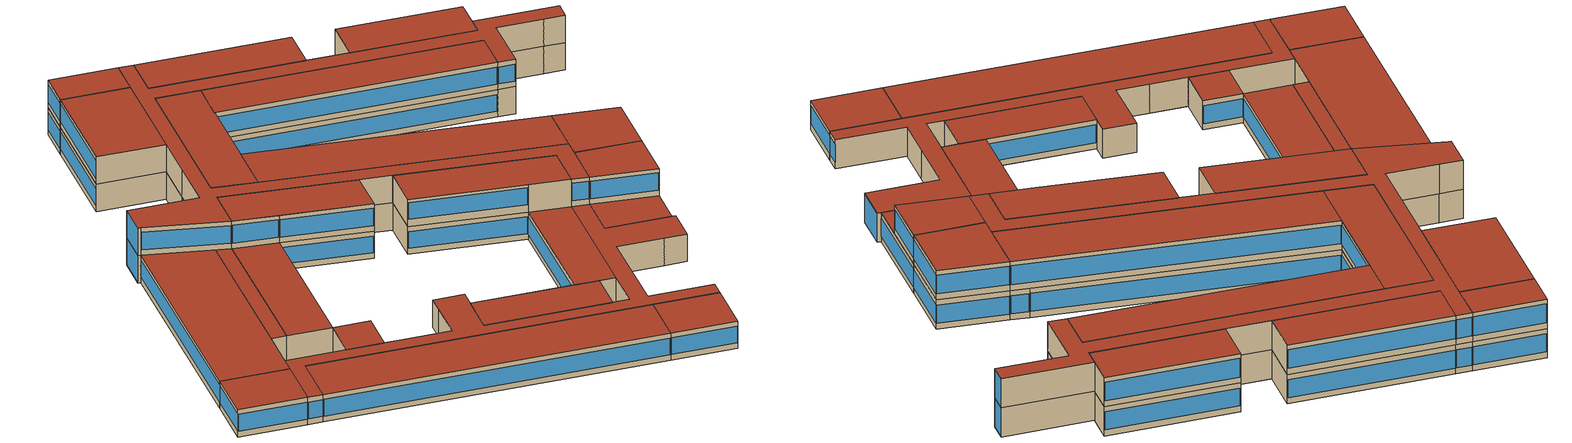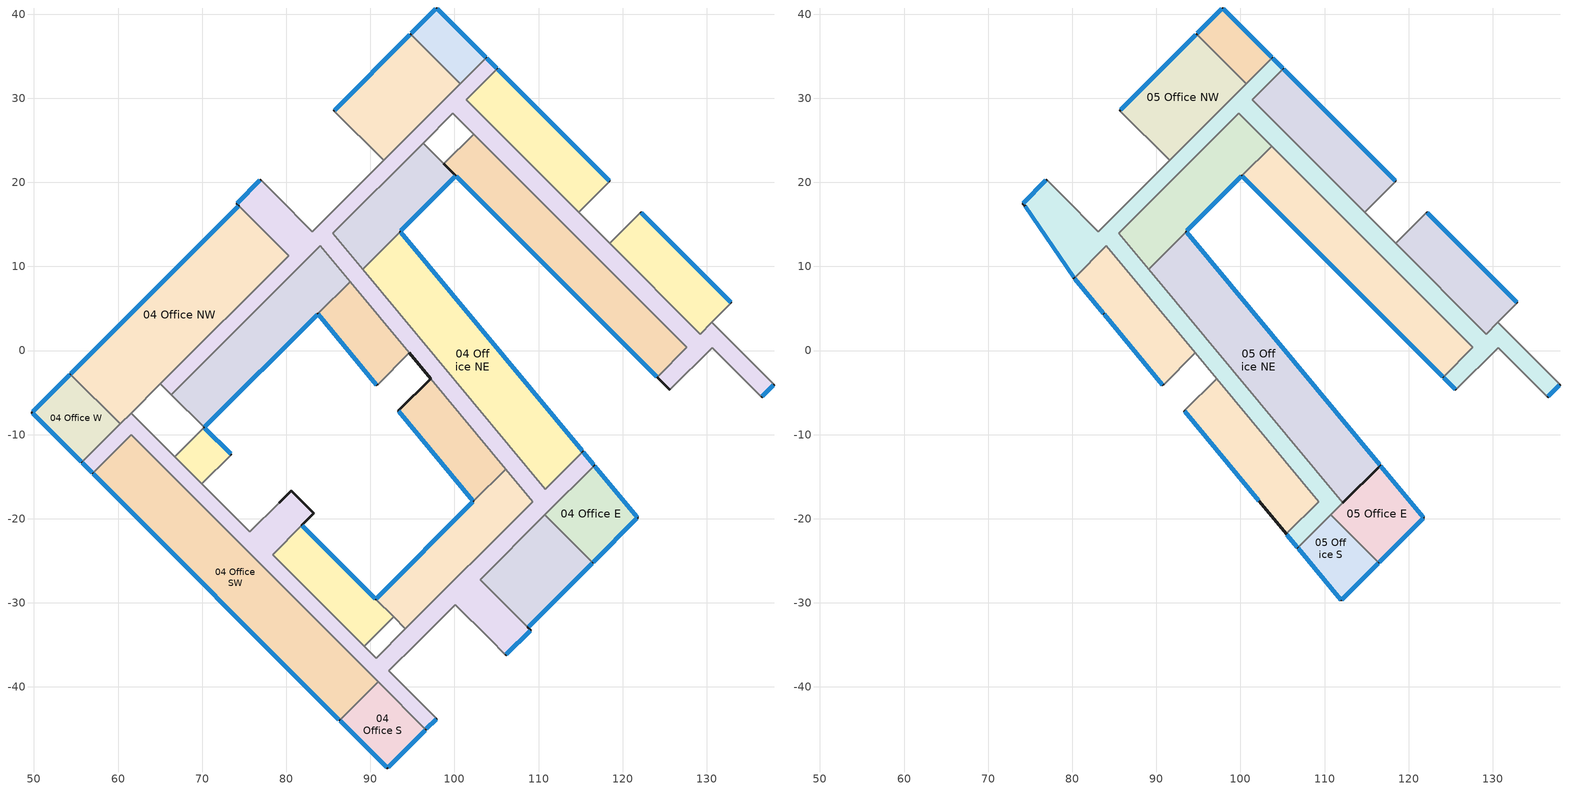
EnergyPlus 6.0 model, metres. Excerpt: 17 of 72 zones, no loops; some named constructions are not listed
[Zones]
04 Office W
 floor to 03 Office W (Thermally Activated Slab - Floor): 60.25,-8.72 55.68,-13.29 49.76,-7.37 54.33,-2.81 z17.15
 wall outside (Exterior Wall - AW2): 54.33,-2.81 49.76,-7.37 55.68,-13.29 z17.15:20.8
 wall to 04 Office NW (EB_Interior Wall): 60.25,-8.72 54.33,-2.81 z17.15:20.8
 wall to 04 Corridor (EB_Interior Wall): 55.68,-13.29 60.25,-8.72 z17.15:20.8
 window (Exterior Window): 54.26,-2.88 49.84,-7.3 / 49.84,-7.44 55.61,-13.22 z17.9:20.15
 roof outside (TAS - 04 Roof): 54.33,-2.81 49.76,-7.37 55.68,-13.29 60.25,-8.72 z20.8
04 Office SW
 floor to 03 Office SW (Thermally Activated Slab - Floor): 90.91,-39.39 86.34,-43.95 57,-14.61 61.56,-10.04 z17.15; 87.59,8.21 94.64,-0.28 90.79,-4.12 83.75,4.37 z17.15; 97.16,-3.32 106.1,-14.09 102.26,-17.94 93.32,-7.16 z17.15; 127.64,0.37 124.1,-3.17 98.74,22.19 102.28,25.73 z17.15
 wall outside (Exterior Wall - AW2): 57,-14.61 86.34,-43.95 / 97.16,-3.32 93.32,-7.16 102.26,-17.94 / 83.75,4.37 90.79,-4.12 / 98.74,22.19 124.1,-3.17 z17.15:20.8
 wall to 04 Corridor (EB_Interior Wall): 90.91,-39.39 61.56,-10.04 57,-14.61 / 106.1,-14.09 97.16,-3.32 / 94.64,-0.28 87.59,8.21 / 124.1,-3.17 127.64,0.37 102.28,25.73 z17.15:20.8
 wall to 04 Office S (EB_Interior Wall): 86.34,-43.95 90.91,-39.39 z17.15:20.8
 wall to 04 Office NW (EB_Interior Wall): 102.26,-17.94 106.1,-14.09 z17.15:20.8
 wall to 04 Office SE (EB_Interior Wall): 87.59,8.21 83.75,4.37 z17.15:20.8
 wall to 03 ServerRoom (EB_Interior Wall): 90.79,-4.12 94.64,-0.28 z17.15:20.8
 wall to 00 CopyRoom (EB_Interior Wall): 102.28,25.73 98.74,22.19 z17.15:20.8
 window (Exterior Window): 83.81,4.29 90.73,-4.04 / 93.38,-7.24 102.19,-17.86 / 100.23,20.71 124.03,-3.09 z17.9:20.15; 57.07,-14.68,20.18 57.07,-14.68,17.9 86.27,-43.88,17.9 86.27,-43.88,20.15
 roof outside (TAS - 04 Roof): 61.56,-10.04 57,-14.61 86.34,-43.95 90.91,-39.39 z20.8
04 Office SE
 floor to 03 Office SE (Thermally Activated Slab - Floor): 110.77,-19.53 116.45,-25.21 108.75,-32.92 103.06,-27.24 z17.15; 84.06,12.46 87.59,8.21 70.23,-9.15 66.34,-5.26 z17.15; 96.27,24.67 100.16,20.78 89.08,9.7 85.55,13.95 z17.15
 wall outside (Exterior Wall - AW2): 108.75,-32.92 116.45,-25.21 / 70.23,-9.15 83.75,4.37 / 93.54,14.15 100.16,20.78 98.74,22.19 z17.15:20.8
 wall to 04 Corridor (EB_Interior Wall): 110.77,-19.53 103.06,-27.24 108.75,-32.92 / 87.59,8.21 84.06,12.46 66.34,-5.26 / 96.27,24.67 85.55,13.95 89.08,9.7 z17.15:20.8
 wall to 04 Office E (EB_Interior Wall): 116.45,-25.21 110.77,-19.53 z17.15:20.8
 wall to 00 Storage (EB_Interior Wall): 66.34,-5.26 70.23,-9.15 z17.15:20.8
 wall to 04 Office NE (EB_Interior Wall): 89.08,9.7 93.54,14.15 z17.15:20.8
 wall to 00 CopyRoom (EB_Interior Wall): 98.74,22.19 96.27,24.67 z17.15:20.8
 window (Exterior Window): 108.82,-32.85 116.38,-25.29 / 70.3,-9.08 83.67,4.29 / 93.61,14.23 100.09,20.71 z17.9:20.15
 roof outside (TAS - 04 Roof): 103.06,-27.24 108.75,-32.92 111.99,-29.68 106.84,-23.46 z20.8; 66.34,-5.26 70.23,-9.15 83.75,4.37 80.22,8.62 z20.8
04 Office NW
 floor to 03 Office NW (Thermally Activated Slab - Floor): 80.27,11.3 60.25,-8.72 54.33,-2.81 74.36,17.22 z17.15; 94.78,37.64 100.69,31.72 91.59,22.61 85.67,28.53 z17.15; 106.1,-14.09 109.31,-17.96 94.18,-33.09 90.64,-29.55 z17.15
 wall outside (Exterior Wall - AW2): 74.36,17.22 54.33,-2.81 / 94.78,37.64 85.67,28.53 / 102.26,-17.94 90.64,-29.55 z17.15:20.8
 wall to 04 Corridor (EB_Interior Wall): 65.03,-3.94 80.27,11.3 74.36,17.22 / 60.25,-8.72 61.54,-7.43 / 91.59,22.61 100.69,31.72 / 94.18,-33.09 109.31,-17.96 106.1,-14.09 z17.15:20.8
 wall to 00 Storage (EB_Interior Wall): 61.54,-7.43 65.03,-3.94 / 92.76,-31.68 94.18,-33.09 z17.15:20.8
 wall to 04 Office N (EB_Interior Wall): 100.69,31.72 94.78,37.64 z17.15:20.8
 wall to 00 TeaKitchen (EB_Interior Wall): 85.67,28.53 91.59,22.61 z17.15:20.8
 wall to 04 Office NE (EB_Interior Wall): 90.64,-29.55 92.76,-31.68 z17.15:20.8
 window (Exterior Window): 74.29,17.15 54.4,-2.74 / 94.71,37.57 85.74,28.6 / 102.19,-18.01 90.71,-29.48 z17.9:20.15
 roof outside (TAS - 04 Roof): 74.36,17.22 54.33,-2.81 60.25,-8.72 79.15,10.18 z20.8; 90.64,-29.55 94.18,-33.09 105.47,-21.8 102.26,-17.94 z20.8
04 Office E
 floor to 03 Office E (Thermally Activated Slab - Floor): 116.63,-13.67 121.78,-19.89 116.45,-25.21 110.77,-19.53 z17.15
 wall outside (Exterior Wall - AW2): 116.45,-25.21 121.78,-19.89 116.63,-13.67 z17.15:20.8
 wall to 04 Corridor (EB_Interior Wall): 116.63,-13.67 110.77,-19.53 z17.15:20.8
 window (Exterior Window): 116.52,-25.14 121.71,-19.96 / 121.72,-19.81 116.68,-13.73 z17.9:20.15
04 Office N
 floor to 03 Office N (Thermally Activated Slab - Floor): 103.79,34.82 100.69,31.72 94.78,37.64 97.87,40.74 z17.15
 wall outside (Exterior Wall - AW2): 103.79,34.82 97.87,40.74 94.78,37.64 z17.15:20.8
 wall to 04 Corridor (EB_Interior Wall): 100.69,31.72 103.79,34.82 z17.15:20.8
 window (Exterior Window): 103.72,34.89 97.94,40.67 / 97.8,40.67 94.85,37.71 z17.9:20.15
04 Office S
 floor to 03 Office S (Thermally Activated Slab - Floor): 90.91,-39.39 96.6,-45.07 92.03,-49.64 86.34,-43.95 z17.15
 wall outside (Exterior Wall - AW2): 86.34,-43.95 92.03,-49.64 96.6,-45.07 z17.15:20.8
 wall to 04 Corridor (EB_Interior Wall): 96.6,-45.07 90.91,-39.39 z17.15:20.8
 window (Exterior Window): 86.41,-44.02 91.96,-49.57 / 92.1,-49.57 96.53,-45.14 z17.92:20.17
 roof outside (TAS - 04 Roof): 90.91,-39.39 86.34,-43.95 92.03,-49.64 96.6,-45.07 z20.8
04 Corridor
 floor to 03 Corridor (NC Interior Floor): 130.61,3.34 138,-4.05 136.52,-5.53 130.64,0.35 125.62,-4.68 124.1,-3.17 127.64,0.37 99.8,28.2 85.55,13.95 110.8,-16.47 115.25,-12.01 116.63,-13.67 103.06,-27.24 109.06,-33.24 106.09,-36.21 100.09,-30.21 92.21,-38.09 97.89,-43.78 96.6,-45.07 61.56,-10.04 57,-14.61 55.68,-13.29 61.54,-7.43 75.69,-21.57 80.59,-16.67 83.27,-19.36 78.37,-24.26 90.69,-36.58 109.31,-17.96 84.06,12.46 66.34,-5.26 65.03,-3.94 80.27,11.3 74.11,17.47 76.94,20.3 83.11,14.13 103.79,34.82 105.11,33.5 101.4,29.8 129.23,1.97 z17.15
 wall outside (Exterior Wall - AW2): 106.09,-36.21 109.06,-33.24 108.75,-32.92 / 94.64,-0.28 97.16,-3.32 / 124.1,-3.17 125.62,-4.68 / 105.11,33.5 103.79,34.82 / 96.6,-45.07 97.89,-43.78 / 81.86,-20.77 83.27,-19.36 80.59,-16.67 79.17,-18.08 / 116.63,-13.67 115.25,-12.01 / 136.52,-5.53 138,-4.05 / 76.94,20.3 74.11,17.47 74.36,17.22 / 55.68,-13.29 57,-14.61 z17.15:20.8
 wall to 00 Storage (EB_Interior Wall): 66.75,-12.63 61.54,-7.43 / 65.03,-3.94 66.34,-5.26 / 94.18,-33.09 90.69,-36.58 89.28,-35.16 z17.15:20.8
 wall to 00 Stairs (EB_Interior Wall): 134.67,-3.68 136.52,-5.53 / 78.84,18.4 76.94,20.3 / 104.12,-34.24 106.09,-36.21 / 79.17,-18.08 75.69,-21.57 73,-18.88 z17.15:20.8
 wall to 03 ServerRoom (EB_Interior Wall): 73,-18.88 69.97,-15.85 / 118.44,12.76 114.77,16.44 z17.15:20.8
 wall to 00 WC (EB_Interior Wall): 125.62,-4.68 130.64,0.35 134.67,-3.68 / 87.61,18.64 83.11,14.13 78.84,18.4 / 95.55,-34.75 100.09,-30.21 104.12,-34.24 z17.15:20.8
 wall to 04 Office NE (EB_Interior Wall): 89.28,-35.16 78.37,-24.26 81.86,-20.77 / 69.97,-15.85 66.75,-12.63 / 130.61,3.34 129.23,1.97 118.44,12.76 / 115.25,-12.01 110.8,-16.47 89.08,9.7 / 114.77,16.44 101.4,29.8 105.11,33.5 z17.15:20.8
 wall to 00 CopyRoom (EB_Interior Wall): 96.27,24.67 99.8,28.2 102.28,25.73 z17.15:20.8
 wall to 00 TeaKitchen (EB_Interior Wall): 138,-4.05 130.61,3.34 / 91.59,22.61 87.61,18.64 / 97.89,-43.78 92.21,-38.09 95.55,-34.75 z17.15:20.8
 window (Stairs Window): 76.87,20.23 74.18,17.54 / 106.16,-36.14 108.99,-33.31 / 136.59,-5.46 137.93,-4.12 z17.25:20.7
 window (Exterior Window): 55.75,-13.36 56.93,-14.54 / 96.67,-45 97.82,-43.85 / 116.57,-13.59 115.32,-12.09 / 105.04,33.57 103.86,34.75 z17.9:20.15
 roof outside (NC Roof): 55.68,-13.29 57,-14.61 61.56,-10.04 96.6,-45.07 97.89,-43.78 92.21,-38.09 100.09,-30.21 106.09,-36.21 109.06,-33.24 103.06,-27.24 106.84,-23.46 105.47,-21.8 90.69,-36.58 78.37,-24.26 83.27,-19.36 80.59,-16.67 75.69,-21.57 61.54,-7.43 z20.8; 65.03,-3.94 66.34,-5.26 80.22,8.62 79.15,10.18 z20.8
04 Office NE
 floor to 03 Office NE (Thermally Activated Slab - Floor): 122.15,16.46 132.94,5.67 129.23,1.97 118.44,12.76 z17.15; 105.11,33.5 118.47,20.14 114.77,16.44 101.4,29.8 z17.15; 93.54,14.15 115.25,-12.01 110.8,-16.47 89.08,9.7 z17.15; 92.76,-31.68 89.28,-35.16 78.37,-24.26 81.86,-20.77 z17.15; 70.23,-9.15 73.45,-12.36 69.97,-15.85 66.75,-12.63 z17.15
 wall outside (Exterior Wall - AW2): 132.94,5.67 122.15,16.46 / 118.47,20.14 105.11,33.5 / 115.25,-12.01 93.54,14.15 / 90.64,-29.55 81.86,-20.77 / 73.45,-12.36 70.23,-9.15 z17.15:20.8
 wall to 03 ServerRoom (EB_Interior Wall): 122.15,16.46 118.44,12.76 / 114.77,16.44 118.47,20.14 / 69.97,-15.85 73.45,-12.36 z17.15:20.8
 wall to 00 TeaKitchen (EB_Interior Wall): 130.61,3.34 132.94,5.67 z17.15:20.8
 wall to 00 Storage (EB_Interior Wall): 89.28,-35.16 92.76,-31.68 / 70.23,-9.15 66.75,-12.63 z17.15:20.8
 window (Exterior Window): 132.87,5.74 122.22,16.39 z17.92:20.17; 118.4,20.21 105.18,33.43 / 115.19,-11.93 93.6,14.08 / 90.57,-29.48 81.93,-20.84 / 73.38,-12.29 70.3,-9.22 z17.9:20.15
 roof outside (TAS - 04 Roof): 78.37,-24.26 89.28,-35.16 92.76,-31.68 81.86,-20.77 z20.8; 70.23,-9.15 66.75,-12.63 69.97,-15.85 73.45,-12.36 z20.8
05 Corridor
 floor to 04 Office NW (Thermally Activated Slab - Floor): 80.27,11.3 79.15,10.18 74.36,17.22 z20.8
 floor to 04 Corridor (NC Interior Floor): 130.61,3.34 138,-4.05 136.52,-5.53 130.64,0.35 125.62,-4.68 124.1,-3.17 127.64,0.37 99.8,28.2 85.55,13.95 112.17,-18.12 106.84,-23.46 105.47,-21.8 109.31,-17.96 84.06,12.46 80.22,8.62 79.15,10.18 80.27,11.3 74.11,17.47 76.94,20.3 83.11,14.13 103.79,34.82 105.11,33.5 101.4,29.8 129.23,1.97 z20.8
 wall outside (Exterior Wall - AW2): 124.1,-3.17 125.62,-4.68 / 136.52,-5.53 138,-4.05 / 105.11,33.5 103.79,34.82 / 76.94,20.3 74.11,17.47 74.36,17.22 80.22,8.62 / 105.47,-21.8 106.84,-23.46 z20.8:24.45
 wall to 05 Office SE (EB_Interior Wall): 89.08,9.7 85.55,13.95 99.8,28.2 103.69,24.31 z20.8:24.45
 wall to 05 Office SW (EB_Interior Wall): 80.22,8.62 84.06,12.46 94.64,-0.28 / 103.69,24.31 127.64,0.37 124.1,-3.17 / 97.16,-3.32 109.31,-17.96 105.47,-21.8 z20.8:24.45
 wall to 00 WC (EB_Interior Wall): 87.61,18.64 83.11,14.13 78.84,18.4 / 125.62,-4.68 130.64,0.35 134.67,-3.68 z20.8:24.45
 wall to 05 Office NE (EB_Interior Wall): 130.61,3.34 129.23,1.97 118.44,12.76 / 112.17,-18.12 89.08,9.7 / 114.77,16.44 101.4,29.8 105.11,33.5 z20.8:24.45
 wall to 00 Stairs (EB_Interior Wall): 134.67,-3.68 136.52,-5.53 / 78.84,18.4 76.94,20.3 z20.8:24.45
 wall to 00 TeaKitchen (EB_Interior Wall): 138,-4.05 130.61,3.34 / 91.59,22.61 87.61,18.64 z20.8:24.45
 wall to 05 Office E (EB_Interior Wall): 110.77,-19.53 112.17,-18.12 z20.8:24.45
 wall to 05 Office N (EB_Interior Wall): 103.79,34.82 100.69,31.72 z20.8:24.45
 wall to 05 Office NW (EB_Interior Wall): 100.69,31.72 91.59,22.61 z20.8:24.45
 wall to 03 ServerRoom (EB_Interior Wall): 118.44,12.76 114.77,16.44 / 94.64,-0.28 97.16,-3.32 z20.8:24.45
 wall to 05 Office S (EB_Interior Wall): 106.84,-23.46 110.77,-19.53 z20.8:24.45
 window (Exterior Window): 74.41,17.14 80.16,8.7 / 105.53,-21.88 106.77,-23.38 / 105.04,33.57 103.86,34.75 z21.55:23.9; 124.17,-3.24 125.54,-4.61 z21.55:23.8
 window (Stairs Window): 136.59,-5.46 137.93,-4.12 z20.9:24.3; 76.87,20.23 74.18,17.53 z20.9:24.35
 roof outside (NC Roof): 76.94,20.3 74.11,17.47 74.36,17.22 80.22,8.62 84.06,12.46 109.31,-17.96 105.47,-21.8 106.84,-23.46 112.17,-18.12 85.55,13.95 99.8,28.2 127.64,0.37 124.1,-3.17 125.62,-4.68 130.64,0.35 136.52,-5.53 138,-4.05 130.61,3.34 129.23,1.97 101.4,29.8 105.11,33.5 103.79,34.82 83.11,14.13 z24.45
05 Office NW
 floor to 04 Office NW (Thermally Activated Slab - Floor): 94.78,37.64 100.69,31.72 91.59,22.61 85.67,28.53 z20.8
 wall outside (Exterior Wall - AW2): 94.78,37.64 85.67,28.53 z20.8:24.45
 wall to 05 Office N (EB_Interior Wall): 100.69,31.72 94.78,37.64 z20.8:24.45
 wall to 00 TeaKitchen (EB_Interior Wall): 85.67,28.53 91.59,22.61 z20.8:24.45
 window (Exterior Window): 94.71,37.57 85.75,28.61 z21.55:23.9
 roof outside (05 Chilled Ceilings): 94.78,37.64 85.67,28.53 91.59,22.61 100.69,31.72 z24.45
05 Office N
 floor to 04 Office N (Thermally Activated Slab - Floor): 103.79,34.82 100.69,31.72 94.78,37.64 97.87,40.74 z20.8
 wall outside (Exterior Wall - AW2): 103.79,34.82 97.87,40.74 94.78,37.64 z20.8:24.45
 window (Exterior Window): 103.72,34.89 97.94,40.67 / 97.8,40.67 94.85,37.71 z21.55:23.9
 roof outside (05 Chilled Ceilings): 97.87,40.74 94.78,37.64 100.69,31.72 103.79,34.82 z24.45
05 Office NE
 floor to 04 Office NE (Thermally Activated Slab - Floor): 122.15,16.46 132.94,5.67 129.23,1.97 118.44,12.76 z20.8; 105.11,33.5 118.47,20.14 114.77,16.44 101.4,29.8 z20.8; 93.54,14.15 115.25,-12.01 110.8,-16.47 89.08,9.7 z20.8
 floor to 04 Corridor (Thermally Activated Slab - Floor): 115.25,-12.01 116.63,-13.67 112.17,-18.12 110.8,-16.47 z20.8
 wall outside (Exterior Wall - AW2): 132.94,5.67 122.15,16.46 / 118.47,20.14 105.11,33.5 / 112.17,-18.12 116.63,-13.67 93.54,14.15 z20.8:24.45
 wall to 03 ServerRoom (EB_Interior Wall): 122.15,16.46 118.44,12.76 / 114.77,16.44 118.47,20.14 z20.8:24.45
 wall to 00 TeaKitchen (EB_Interior Wall): 130.61,3.34 132.94,5.67 z20.8:24.45
 wall to 05 Office SE (EB_Interior Wall): 93.54,14.15 89.08,9.7 z20.8:24.45
 window (Exterior Window): 132.87,5.74 122.22,16.39 / 118.4,20.21 105.18,33.43 / 116.57,-13.59 93.6,14.08 z21.55:23.9
 roof outside (05 Chilled Ceilings): 118.44,12.76 129.23,1.97 132.94,5.67 122.15,16.46 z24.45; 105.11,33.5 101.4,29.8 114.77,16.44 118.47,20.14 z24.45; 93.54,14.15 89.08,9.7 112.17,-18.12 116.63,-13.67 z24.45
05 Office SW
 floor to 04 Office SW (Thermally Activated Slab - Floor): 127.64,0.37 124.1,-3.17 100.16,20.78 103.69,24.31 z20.8; 87.59,8.21 94.64,-0.28 90.79,-4.12 83.75,4.37 z20.8; 97.16,-3.32 106.1,-14.09 102.26,-17.94 93.32,-7.16 z20.8
 floor to 04 Office SE (Thermally Activated Slab - Floor): 84.06,12.46 87.59,8.21 83.75,4.37 80.22,8.62 z20.8
 floor to 04 Office NW (Thermally Activated Slab - Floor): 106.1,-14.09 109.31,-17.96 105.47,-21.8 102.26,-17.94 z20.8
 wall outside (Exterior Wall - AW2): 100.16,20.78 124.1,-3.17 / 80.22,8.62 83.75,4.37 90.79,-4.12 / 93.32,-7.16 102.26,-17.94 105.47,-21.8 z20.8:24.45
 wall to 05 Office SE (EB_Interior Wall): 103.69,24.31 100.16,20.78 z20.8:24.45
 wall to 03 ServerRoom (EB_Interior Wall): 90.79,-4.12 94.64,-0.28 / 97.16,-3.32 93.32,-7.16 z20.8:24.45
 window (Exterior Window): 100.23,20.71 124.03,-3.09 z21.55:23.8; 80.28,8.54 83.68,4.45 / 83.81,4.29 90.73,-4.04 z21.55:23.9; 93.38,-7.24 102.19,-17.86 z21.78:24.03
 roof outside (05 Chilled Ceilings): 103.69,24.31 100.16,20.78 124.1,-3.17 127.64,0.37 z24.45; 80.22,8.62 90.79,-4.12 94.64,-0.28 84.06,12.46 z24.45; 93.32,-7.16 102.26,-17.94 105.47,-21.8 109.31,-17.96 97.16,-3.32 z24.45
05 Office SE
 floor to 04 Office SE (Thermally Activated Slab - Floor): 96.27,24.67 100.16,20.78 89.08,9.7 85.55,13.95 z20.8
 floor to 04 Office SW (Thermally Activated Slab - Floor): 102.28,25.73 103.69,24.31 100.16,20.78 98.74,22.19 z20.8
 floor to 00 CopyRoom (Thermally Activated Slab - Floor): 99.8,28.2 102.28,25.73 98.74,22.19 96.27,24.67 z20.8
 wall outside (Exterior Wall - AW2): 93.54,14.15 100.16,20.78 z20.8:24.45
 window (Exterior Window): 93.61,14.23 100.09,20.71 z21.55:23.9
 roof outside (05 Chilled Ceilings): 85.55,13.95 89.08,9.7 103.69,24.31 99.8,28.2 z24.45
05 Office S
 floor to 04 Office SE (Thermally Activated Slab - Floor): 110.77,-19.53 116.45,-25.21 111.99,-29.68 106.84,-23.46 z20.8
 wall outside (Exterior Wall - AW2): 106.84,-23.46 111.99,-29.68 116.45,-25.21 z20.8:24.45
 wall to 05 Office E (EB_Interior Wall): 116.45,-25.21 110.77,-19.53 z20.8:24.45
 window (Exterior Window): 106.9,-23.53 111.93,-29.6 / 112.06,-29.61 116.38,-25.29 z21.55:23.9
 roof outside (05 Chilled Ceilings): 110.77,-19.53 106.84,-23.46 111.99,-29.68 116.45,-25.21 z24.45
05 Office E
 floor to 04 Office E (Thermally Activated Slab - Floor): 116.63,-13.67 121.78,-19.89 116.45,-25.21 110.77,-19.53 z20.8
 wall outside (Exterior Wall - AW2): 116.45,-25.21 121.78,-19.89 116.63,-13.67 112.17,-18.12 z20.8:24.45
 window (Exterior Window): 116.52,-25.14 121.71,-19.95 / 121.72,-19.81 116.69,-13.74 z21.55:23.9
 roof outside (05 Chilled Ceilings): 116.63,-13.67 110.77,-19.53 116.45,-25.21 121.78,-19.89 z24.45
[Building]
Thomas Mann: North Axis {deg}=0; Terrain=City; Loads Convergence Tolerance Value=0.04; Temperature Convergence Tolerance Value {deltaC}=0.4; Solar Distribution=FullExterior; Maximum Number of Warmup Days=25
[Site:Location]
u167 Thomas Mann: Latitude {deg}=52.38; Longitude {deg}=13.52; Time Zone {hr}=1; Elevation {m}=47
[SizingPeriod:DesignDay] Barometric Pressure {Pa}=99630.7; Wind Direction {deg}=0; Rain Indicator=0; Snow Indicator=0; Day of Month=15; Humidity Indicating Type=WetBulb
Name | Maximum Dry-Bulb Temperature {C} | Daily Temperature Range {deltaC} | Humidity Indicating Conditions at Maximum Dry-Bulb | Wind Speed {m/s} | Sky Clearness | Month | Day Type | Daylight Saving Time Indicator
Summer Design Days | 29.5 | 10.1 | 19 | 0 | 0.98 | 7 | SummerDesignDay | 1
Winter Design Days | -13.7 | 0 | -13.7 | 15.6 | 0 | 1 | WinterDesignDay | 0
[Site:GroundTemperature:BuildingSurface]
14, 14, 14, 14, 14, 14, 14, 14, 14, 14, 14, 14
[Site:GroundTemperature:Deep]
12.9, 12.9, 12.9, 12.9, 12.9, 12.9, 12.9, 12.9, 12.9, 12.9, 12.9, 12.9
[Site:GroundReflectance]
0.2, 0.2, 0.2, 0.2, 0.2, 0.2, 0.2, 0.2, 0.2, 0.2, 0.2, 0.2
[Site:GroundReflectance:SnowModifier]
1, 1
[Material] Specific Heat {J/kg-K}=837
Name | Roughness | Thickness {m} | Conductivity {W/m-K} | Density {kg/m3} | Thermal Absorptance | Solar Absorptance | Visible Absorptance
Wall Insulation 120mm | MediumRough | 0.12 | 0.04 | 125
Stucco 5mm | MediumRough | 0.05 | 0.56 | 2660
Concrete 180mm | MediumRough | 0.18 | 2 | 2400
Gypsum 12mm | MediumRough | 0.012 | 0.25 | 720
Concrete 380mm | MediumRough | 0.38 | 2.5 | 2400
Concrete 400mm | MediumRough | 0.4 | 2.5 | 2400
Insulation 140mm | MediumRough | 0.14 | 0.035 | 125
Aluminum 5mm | MediumRough | 0.005 | 160 | 2400
Concrete 120mm IntWall | Smooth | 0.12 | 2 | 2400
Insulation 50mm | MediumRough | 0.05 | 0.035 | 125
Metal Sheet 5mm | Rough | 0.005 | 200 | 2700 | 0.9 | 0.7 | 0.7
[Material:AirGap]
Internal Wall Air Space 600mm: Thermal Resistance {m2-K/W}=0.16
[WindowMaterial:SimpleGlazingSystem] U-Factor {W/m2-K}=1.5; Solar Heat Gain Coefficient=0.41; Visible Transmittance=0.72
Exterior Window - Glazing; Stair Window - Glazing
[WindowMaterial:Blind]
Horizontal Slat Blinds: Slat Orientation=Horizontal; Slat Width {m}=0.08; Slat Separation {m}=0.07; Slat Thickness {m}=0.001; Slat Angle {deg}=45; Slat Conductivity {W/m-K}=221; Slat Beam Solar Transmittance=0.292; Front Side Slat Beam Solar Reflectance=0.309; Back Side Slat Beam Solar Reflectance=0.309; Slat Diffuse Solar Transmittance=0.292; Front Side Slat Diffuse Solar Reflectance=0.309; Back Side Slat Diffuse Solar Reflectance=0.309; Slat Beam Visible Transmittance=0; Front Side Slat Beam Visible Reflectance=0.58; Back Side Slat Beam Visible Reflectance=0.58; Slat Diffuse Visible Transmittance=0; Front Side Slat Diffuse Visible Reflectance=0.58; Back Side Slat Diffuse Visible Reflectance=0.58; Slat Infrared Hemispherical Transmittance=0; Front Side Slat Infrared Hemispherical Emissivity=0.9; Back Side Slat Infrared Hemispherical Emissivity=0.9; Blind to Glass Distance {m}=0.1; Blind Top Opening Multiplier=0.5; Blind Bottom Opening Multiplier=0.5; Blind Left Side Opening Multiplier=0.5; Blind Right Side Opening Multiplier=0.5; Minimum Slat Angle {deg}=0; Maximum Slat Angle {deg}=90
[Construction]
Exterior Wall - AW2: Stucco 5mm, Wall Insulation 120mm, Concrete 180mm
EB_Interior Wall: Gypsum 12mm, Insulation 50mm, Gypsum 12mm
NC Interior Floor: Concrete 400mm
NC Roof: Insulation 140mm, Concrete 380mm
Exterior Window: Exterior Window - Glazing
Stairs Window: Stair Window - Glazing
[Construction:InternalSource]
Thermally Activated Slab - Floor: 3, 1, 2, 0.15, Metal Sheet 5mm, Gypsum 12mm, Internal Wall Air Space 600mm, Concrete 120mm IntWall
TAS - 04 Roof: 2, 1, 2, 0.15, Concrete 380mm, Insulation 140mm, Metal Sheet 5mm
05 Chilled Ceilings: 2, 1, 2, 0.15, Aluminum 5mm, Insulation 140mm, Metal Sheet 5mm
[WindowProperty:ShadingControl]
Exterior Shade: Shading Type=ExteriorBlind; Construction with Shading=Window  wShades; Shading Control Type=OnIfHighSolarOnWindow; Setpoint {W/m2, W or deg C}=140; Shading Control Is Scheduled=No; Glare Control Is Active=No; Shading Device Material=Horizontal Slat Blinds; Type of Slat Angle Control for Blinds=FixedSlatAngle
[Zone] Multiplier=1
05 Corridor; 05 Office NW; 05 Office N; 05 Office NE; 05 Office SW; 05 Office SE; 05 Office E; 05 Office S; 04 Office W; 04 Office SW; 04 Office SE; 04 Office NW; 04 Office E; 04 Office N; 04 Office S; 04 Corridor; 04 Office NE
[People] Number of People Schedule=OFFICE Occ and Equip; Number of People Calculation Method=Area/Person; Zone Floor Area per Person {m2/person}=13.5; Fraction Radiant=0.3; Sensible Heat Fraction=autocalculate; Activity Level Schedule=Sch ACTIVITY; Enable ASHRAE 55 Comfort Warnings=No; Mean Radiant Temperature Calculation Type=ZoneAveraged
Name | Zone or ZoneList
04 Office E Occ | 04 Office E
04 Office N Occ | 04 Office N
04 Office NE Occ | 04 Office NE
04 Office NW Occ | 04 Office NW
04 Office S Occ | 04 Office S
04 Office SE Occ | 04 Office SE
04 Office SW Occ | 04 Office SW
04 Office W Occ | 04 Office W
05 Office E Occ | 05 Office E
05 Office N Occ | 05 Office N
05 Office NE Occ | 05 Office NE
05 Office NW Occ | 05 Office NW
05 Office S Occ | 05 Office S
05 Office SE Occ | 05 Office SE
05 Office SW Occ | 05 Office SW
[Lights] Design Level Calculation Method=Watts/Area; Return Air Fraction=0; Fraction Radiant=0.42; Fraction Visible=0.18; Fraction Replaceable=1; Return Air Fraction Calculated from Plenum Temperature=No
Name | Zone or ZoneList | Schedule | Watts per Zone Floor Area {W/m2}
04 Corridor Lights | 04 Corridor | Circulation Lighting | 7
04 Office E Lights | 04 Office E | OFFICE Lighting | 9
04 Office N Lights | 04 Office N | OFFICE Lighting | 9
04 Office NE Lights | 04 Office NE | OFFICE Lighting | 9
04 Office NW Lights | 04 Office NW | OFFICE Lighting | 9
04 Office S Lights | 04 Office S | OFFICE Lighting | 9
04 Office SE Lights | 04 Office SE | OFFICE Lighting | 9
04 Office SW Lights | 04 Office SW | OFFICE Lighting | 9
04 Office W Lights | 04 Office W | OFFICE Lighting | 9
05 Corridor Lights | 05 Corridor | Circulation Lighting | 7
05 Office E Lights | 05 Office E | OFFICE Lighting | 9
05 Office N Lights | 05 Office N | OFFICE Lighting | 9
05 Office NE Lights | 05 Office NE | OFFICE Lighting | 9
05 Office NW Lights | 05 Office NW | OFFICE Lighting | 9
05 Office S Lights | 05 Office S | OFFICE Lighting | 9
05 Office SE Lights | 05 Office SE | OFFICE Lighting | 9
05 Office SW Lights | 05 Office SW | OFFICE Lighting | 9
[ElectricEquipment] Schedule=OFFICE Occ and Equip; Design Level Calculation Method=Watts/Area; Watts per Zone Floor Area {W/m2}=12
Name | Zone or ZoneList
04 Office E Equipment | 04 Office E
04 Office N Equipment | 04 Office N
04 Office NE Equipment | 04 Office NE
04 Office NW Equipment | 04 Office NW
04 Office S Equipment; 04 Office SW Equipment | 04 Office SW
04 Office SE Equipment | 04 Office SE
04 Office W Equipment | 04 Office W
05 Office E Equipment | 05 Office E
05 Office N Equipment | 05 Office N
05 Office NE Equipment | 05 Office NE
05 Office NW Equipment | 05 Office NW
05 Office S Equipment; 05 Office SW Equipment | 05 Office SW
05 Office SE Equipment | 05 Office SE
[ZoneInfiltration:DesignFlowRate] Schedule=On; Design Flow Rate Calculation Method=AirChanges/Hour; Air Changes per Hour=0.1; Constant Term Coefficient=1; Temperature Term Coefficient=0; Velocity Term Coefficient=0; Velocity Squared Term Coefficient=0
Name | Zone or ZoneList
04 Corridor_Infiltration | 04 Corridor
04 OfficeE_Infiltration | 04 Office E
04 OfficeN_Infiltration | 04 Office N
04 OfficeNE_Infiltration | 04 Office NE
04 OfficeNW_Infiltration | 04 Office NW
04 OfficeS_Infiltration | 04 Office S
04 OfficeSE_Infiltration | 04 Office SE
04 OfficeSW_Infiltration | 04 Office SW
04 OfficeW_Infiltration | 04 Office W
05 Corridor_Infiltration | 05 Corridor
05 OfficeE_Infiltration | 05 Office E
05 OfficeN_Infiltration | 05 Office N
05 OfficeNE_Infiltration | 05 Office NE
05 OfficeNW_Infiltration | 05 Office NW
05 OfficeS_Infiltration | 05 Office S
05 OfficeSE_Infiltration | 05 Office SE
05 OfficeSW_Infiltration | 05 Office SW
[ZoneVentilation:DesignFlowRate] Schedule=OFFICE HVAC; Design Flow Rate Calculation Method=Flow/Zone; Ventilation Type=Natural; Fan Total Efficiency=1; Constant Term Coefficient=1; Minimum Indoor Temperature {C}=-100; Maximum Indoor Temperature {C}=100; Delta Temperature {deltaC}=-100; Minimum Outdoor Temperature {C}=-100; Maximum Outdoor Temperature {C}=100; Maximum Wind Speed {m/s}=40
Name | Zone or ZoneList | Design Flow Rate {m3/s}
04 Office E Natural Ventilation | 04 Office E | 0.03
04 Office N Natural Ventilation | 04 Office N | 0.02
04 Office NE Natural Ventilation | 04 Office NE | 0.25
04 Office NW Natural Ventilation | 04 Office NW | 0.23
04 Office S Natural Ventilation | 04 Office S | 0.03
04 Office SE Natural Ventilation | 04 Office SE | 0.16
04 Office SW Natural Ventilation | 04 Office SW | 0.3
04 Office W Natural Ventilation | 04 Office W | 0.03
05 Office E Natural Ventilation | 05 Office E | 0.03
05 Office N Natural Ventilation | 05 Office N | 0.02
05 Office NE Natural Ventilation | 05 Office NE | 0.21
05 Office NW Natural Ventilation | 05 Office NW | 0.02
05 Office S Natural Ventilation | 05 Office S | 0.02
05 Office SE Natural Ventilation | 05 Office SE | 0.06
05 Office SW Natural Ventilation | 05 Office SW | 0.18
[Exterior:Lights]
Exterior Lighting: Schedule=On; Design Level {W}=8788; Control Option=AstronomicalClock
[GroundHeatExchanger:Vertical]
Cond_GSH: Maximum Flow Rate {m3/s}=0.006438; Number of Bore Holes=48; Bore Hole Length {m}=100; Bore Hole Radius {m}=0.125; Ground Thermal Conductivity {W/m-K}=3.2; Ground Thermal Heat Capacity {J/m3-K}=920000; Fluid Specific Heat {J/kg-K}=4188; Ground Temperature {C}=12.9; Design Flow Rate {m3/s}=0.006438; Grout Thermal Conductivity {W/m-K}=12.5; Pipe Thermal Conductivity {W/m-K}=0.35; Fluid Thermal Conductivity {W/m-K}=0.576; Fluid Density {kg/m3}=999.46; Fluid Viscosity {N-s/m2}=0.001202; Pipe Out Diameter {m}=0.032; U-Tube Distance {m}=0.0045; Pipe Thickness {m}=0.0029; Maximum Length of Simulation=1; G-Function Reference Ratio=0.0005; Number of Data Pairs of the G Function=2; G-Function Ln(T/Ts) Value 1=-15.2996; G-Function G Value 1=0.1; G-Function Ln(T/Ts) Value 2=3; G-Function G Value 2=0.1
[Schedule:Compact]
On: Through: 12/31, For: AllDays, Until: 24:00, 1
Sch ACTIVITY: Through: 12/31, For: AllDays, Until: 24:00, 72
OFFICE Occ and Equip: Through: 12/31, For: Weekdays SummerDesignDays WinterDesignDays, Until: 07:00, 0, Until: 08:00, 0.1, Until: 09:00, 0.2, Until: 13:00, 0.95, Until: 14:00, 0.5, Until: 18:00, 0.95, Until: 19:00, 0.3, Until: 22:00, 0.1, Until: 24:00, 0.05, For: Saturdays, Until: 07:00, 0, Until: 09:00, 0.1, Until: 13:00, 0.3, Until: 18:00, 0.1, Until: 20:00, 0.05, Until: 24:00, 0, For: AllOtherDays, Until: 24:00, 0
OFFICE Lighting; Circulation Lighting: Through: 12/31, For: Weekdays SummerDesignDays WinterDesignDays, Until: 07:00, 0.1, Until: 08:00, 0.3, Until: 09:00, 0.9, Until: 13:00, 0.8, Until: 14:00, 0.9, Until: 18:00, 0.5, Until: 19:00, 0.3, Until: 22:00, 0.1, Until: 24:00, 0.1, For: Saturdays, Until: 07:00, 0.1, Until: 09:00, 0.1, Until: 13:00, 0.3, Until: 18:00, 0.15, Until: 20:00, 0.05, Until: 24:00, 0.1, For: AllOtherDays, Until: 24:00, 0.1
OFFICE HVAC: Through: 12/31, For: Weekdays SummerDesignDays WinterDesignDays, Until: 07:00, 0, Until: 22:00, 1, Until: 24:00, 0, For: Saturday, Until: 07:00, 0, Until: 19:00, 1, Until: 24:00, 0, For: AllOtherDays, Until: 24:00, 0
